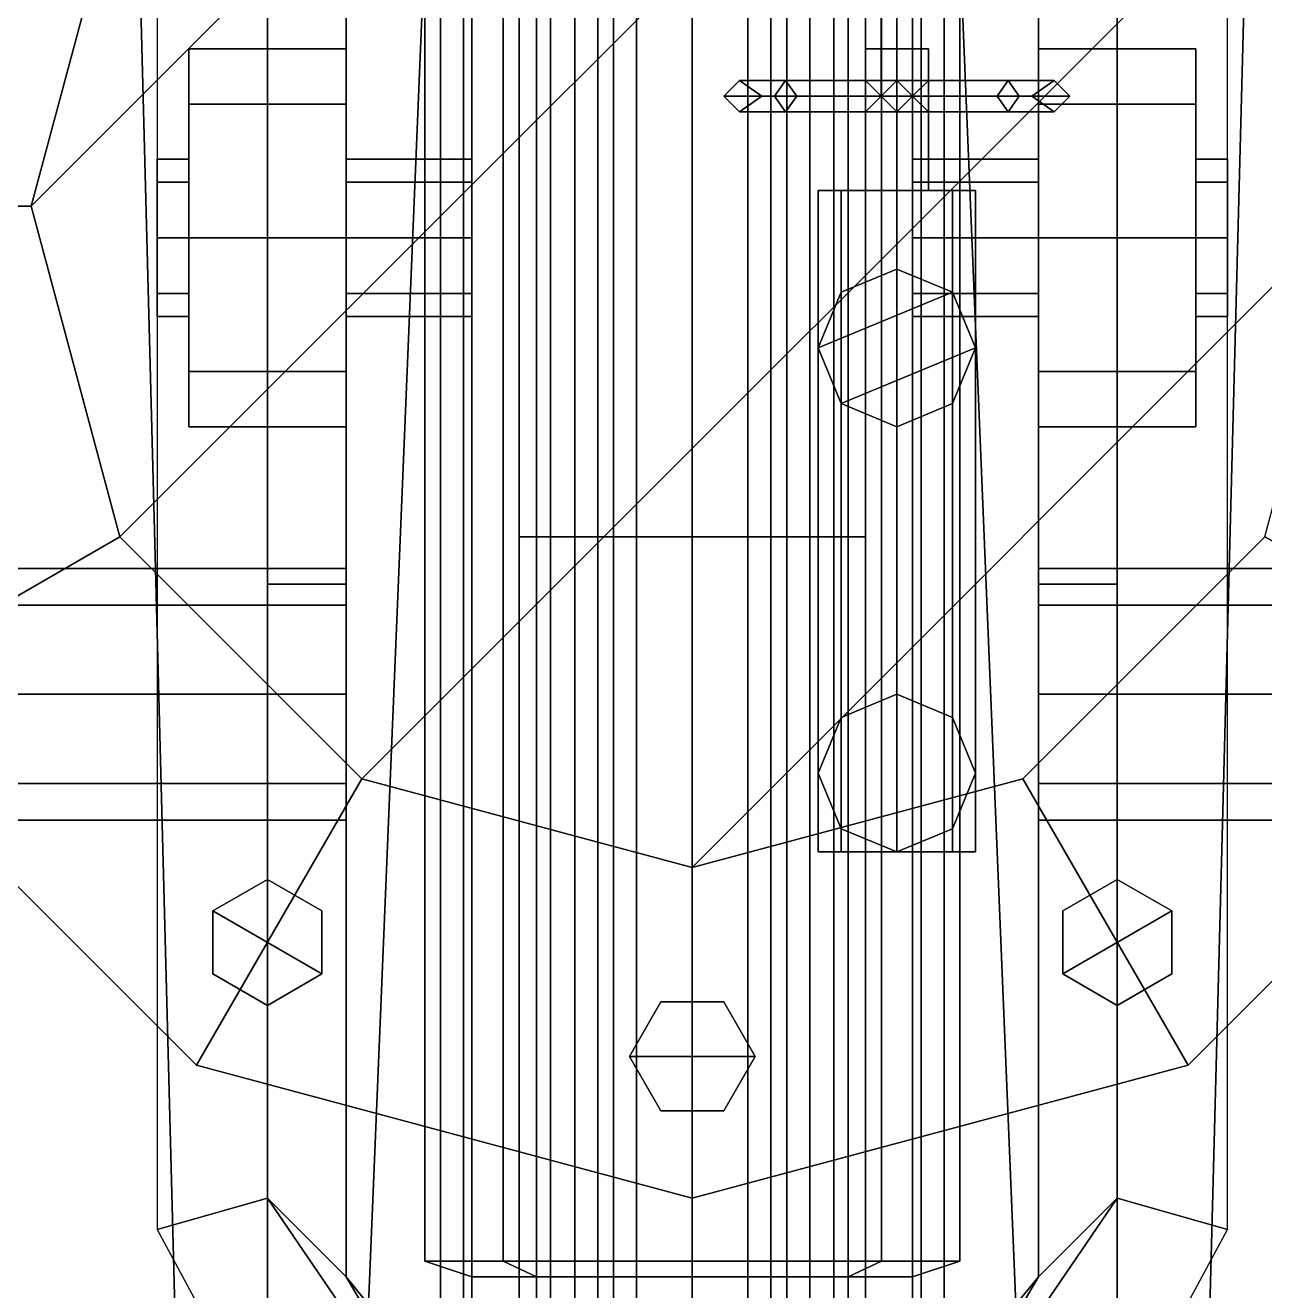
# Model space of a CAD drawing. Header units: millimetres. Extents: x -4 to 4, y -37.4 to 54.3.
# Drawn here: x -0.424 to 0.364, y -26.039 to -25.235 of the extents above; entities that cross this region are included whole.
import ezdxf

# ---------------------------------------------------------------- set-up
doc = ezdxf.new("R2010")
doc.units = ezdxf.units.MM
for name, color, linetype in [('gun', 1, 'Continuous'), ('sleeve', 5, 'Continuous'), ('superstructure', 3, 'Continuous'), ('turret', 2, 'Continuous')]:
    doc.layers.add(name, color=color, linetype=linetype)

msp = doc.modelspace()

# ---------------------------------------------------------------- linework, layer by layer
for points in [[(0, -28.3, 3.5), (0, -23.33, 3.5), (-2.69, -23.33, 3.46), (-1.97, -28.3, 3.46)], [(-0.75, -23.33, -2.23), (-0.4, -23.33, -2.43), (-0.27, -28.3, -2.43), (-0.46, -28.3, -2.23)], [(-0.4, -23.33, -2.43), (0, -23.33, -2.62), (0, -28.3, -2.62), (-0.27, -28.3, -2.43)], [(0, -28.3, -2.62), (0, -23.33, -2.62), (0.4, -23.33, -2.43), (0.27, -28.3, -2.43)], [(1.97, -28.3, 3.46), (2.69, -23.33, 3.46), (0, -23.33, 3.5), (0, -28.3, 3.5)], [(0.27, -28.3, -2.43), (0.4, -23.33, -2.43), (0.75, -23.33, -2.23), (0.46, -28.3, -2.23)], [(-0.11, -24.24, -3.2), (-0.11, -25.56, -3.2), (-0.11, -25.56, -2.55761), (-0.11, -24.24, -2.55761)], [(0.11, -24.24, -3.2), (0.11, -25.56, -3.2), (-0.11, -25.56, -3.2), (-0.11, -24.24, -3.2)], [(0.11, -25.56, -2.55761), (0.11, -25.56, -3.2), (0.11, -24.24, -3.2), (0.11, -24.24, -2.55761)], [(0, -25.56, -2.62), (-0.11, -25.56, -3.2), (0.11, -25.56, -3.2), (0.11, -25.56, -2.55761)], [(-0.11, -25.56, -3.2), (-0.11, -25.56, -3.2), (0, -25.56, -2.62), (-0.11, -25.56, -2.55761)], [(-2.31334, -25.93, 3.46), (-2.31044, -26.12, 3.84), (0, -28.16, 3.5)], [(0, -28.16, 3.5), (0, -28.16, 3.5), (2.31044, -26.12, 3.84), (2.31334, -25.93, 3.46)], [(-2.31044, -26.14, 3.84), (-2.31044, -25.95, 3.46), (0, -28.18, 3.5)], [(0, -28.18, 3.5), (0, -28.18, 3.5), (2.31044, -25.95, 3.46), (2.31044, -26.14, 3.84)]]:
    msp.add_3dface(points)
at = {"layer": 'gun'}
for points in [[(-0.09899, -24.75, 4.88899), (-0.14, -24.75, 4.79), (-0.14, -26.43, 4.79), (-0.09899, -26.43, 4.88899)], [(-0.14, -24.75, 4.79), (-0.09899, -24.75, 4.69101), (-0.09899, -26.43, 4.69101), (-0.14, -26.43, 4.79)], [(0, -24.75, 4.93), (-0.09899, -24.75, 4.88899), (-0.09899, -26.43, 4.88899), (0, -26.43, 4.93)], [(-0.09899, -24.75, 4.69101), (0, -24.75, 4.65), (0, -26.43, 4.65), (-0.09899, -26.43, 4.69101)], [(0.09899, -24.75, 4.88899), (0, -24.75, 4.93), (0, -26.43, 4.93), (0.09899, -26.43, 4.88899)], [(0, -24.75, 4.65), (0.09899, -24.75, 4.69101), (0.09899, -26.43, 4.69101), (0, -26.43, 4.65)], [(0.14, -24.75, 4.79), (0.09899, -24.75, 4.88899), (0.09899, -26.43, 4.88899), (0.14, -26.43, 4.79)], [(0.09899, -24.75, 4.69101), (0.14, -24.75, 4.79), (0.14, -26.43, 4.79), (0.09899, -26.43, 4.69101)]]:
    msp.add_3dface(points, dxfattribs=at)
at = {"layer": 'sleeve', "extrusion": (-1, 0, 0)}
msp.add_line((0, -25.37, 4.8), (0, -25.35, 3.73), dxfattribs=at)
at = {"layer": 'sleeve'}
for points in [[(-0.12021, -24.82, 4.91021), (-0.17, -24.82, 4.79), (-0.17, -26.02, 4.79), (-0.12021, -26.02, 4.91021)], [(-0.17, -24.82, 4.79), (-0.12021, -24.82, 4.66979), (-0.12021, -26.02, 4.66979), (-0.17, -26.02, 4.79)], [(0, -24.82, 4.96), (-0.12021, -24.82, 4.91021), (-0.12021, -26.02, 4.91021), (0, -26.02, 4.96)], [(-0.12021, -24.82, 4.66979), (0, -24.82, 4.62), (0, -26.02, 4.62), (-0.12021, -26.02, 4.66979)], [(0.12021, -24.82, 4.91021), (0, -24.82, 4.96), (0, -26.02, 4.96), (0.12021, -26.02, 4.91021)], [(0, -24.82, 4.62), (0.12021, -24.82, 4.66979), (0.12021, -26.02, 4.66979), (0, -26.02, 4.62)], [(0.17, -24.82, 4.79), (0.12021, -24.82, 4.91021), (0.12021, -26.02, 4.91021), (0.17, -26.02, 4.79)], [(0.12021, -24.82, 4.66979), (0.17, -24.82, 4.79), (0.17, -26.02, 4.79), (0.12021, -26.02, 4.66979)], [(-0.16, -24.88, 4.58), (-0.14536, -24.88, 4.54464), (-0.14536, -26.21, 4.54464), (-0.16, -26.21, 4.58)], [(-0.14536, -24.88, 4.61536), (-0.16, -24.88, 4.58), (-0.16, -26.21, 4.58), (-0.14536, -26.21, 4.61536)], [(-0.14536, -24.88, 4.54464), (-0.11, -24.88, 4.53), (-0.11, -26.21, 4.53), (-0.14536, -26.21, 4.54464)], [(-0.11, -24.88, 4.63), (-0.14536, -24.88, 4.61536), (-0.14536, -26.21, 4.61536), (-0.11, -26.21, 4.63)], [(-0.11, -24.88, 4.53), (-0.07464, -24.88, 4.54464), (-0.07464, -26.21, 4.54464), (-0.11, -26.21, 4.53)], [(-0.07464, -24.88, 4.61536), (-0.11, -24.88, 4.63), (-0.11, -26.21, 4.63), (-0.07464, -26.21, 4.61536)], [(-0.07464, -24.88, 4.54464), (-0.06, -24.88, 4.58), (-0.06, -26.21, 4.58), (-0.07464, -26.21, 4.54464)], [(-0.06, -24.88, 4.58), (-0.07464, -24.88, 4.61536), (-0.07464, -26.21, 4.61536), (-0.06, -26.21, 4.58)], [(-0.05, -24.88, 4.53), (-0.03536, -24.88, 4.49464), (-0.03536, -26.21, 4.49464), (-0.05, -26.21, 4.53)], [(-0.03536, -24.88, 4.56536), (-0.05, -24.88, 4.53), (-0.05, -26.21, 4.53), (-0.03536, -26.21, 4.56536)], [(-0.03536, -24.88, 4.49464), (0, -24.88, 4.48), (0, -26.21, 4.48), (-0.03536, -26.21, 4.49464)], [(0, -24.88, 4.58), (-0.03536, -24.88, 4.56536), (-0.03536, -26.21, 4.56536), (0, -26.21, 4.58)], [(0, -24.88, 4.48), (0.03536, -24.88, 4.49464), (0.03536, -26.21, 4.49464), (0, -26.21, 4.48)], [(0.03536, -24.88, 4.56536), (0, -24.88, 4.58), (0, -26.21, 4.58), (0.03536, -26.21, 4.56536)], [(0.03536, -24.88, 4.49464), (0.05, -24.88, 4.53), (0.05, -26.21, 4.53), (0.03536, -26.21, 4.49464)], [(0.05, -24.88, 4.53), (0.03536, -24.88, 4.56536), (0.03536, -26.21, 4.56536), (0.05, -26.21, 4.53)], [(0.07464, -24.88, 4.61536), (0.06, -24.88, 4.58), (0.06, -26.21, 4.58), (0.07464, -26.21, 4.61536)], [(0.06, -24.88, 4.58), (0.07464, -24.88, 4.54464), (0.07464, -26.21, 4.54464), (0.06, -26.21, 4.58)], [(0.11, -24.88, 4.63), (0.07464, -24.88, 4.61536), (0.07464, -26.21, 4.61536), (0.11, -26.21, 4.63)], [(0.07464, -24.88, 4.54464), (0.11, -24.88, 4.53), (0.11, -26.21, 4.53), (0.07464, -26.21, 4.54464)], [(0.14536, -24.88, 4.61536), (0.11, -24.88, 4.63), (0.11, -26.21, 4.63), (0.14536, -26.21, 4.61536)], [(0.11, -24.88, 4.53), (0.14536, -24.88, 4.54464), (0.14536, -26.21, 4.54464), (0.11, -26.21, 4.53)], [(0.16, -24.88, 4.58), (0.14536, -24.88, 4.61536), (0.14536, -26.21, 4.61536), (0.16, -26.21, 4.58)], [(0.14536, -24.88, 4.54464), (0.16, -24.88, 4.58), (0.16, -26.21, 4.58), (0.14536, -26.21, 4.54464)], [(0.12, -25.20586, 5.07), (0.13, -25.20586, 5.06), (0.13, -25.28, 5.06), (0.12, -25.28, 5.07)], [(0.13, -25.20586, 5.08), (0.12, -25.20586, 5.07), (0.12, -25.28, 5.07), (0.13, -25.28, 5.08)], [(0.13, -25.20586, 5.06), (0.14, -25.20586, 5.07), (0.14, -25.28, 5.07), (0.13, -25.28, 5.06)], [(0.14, -25.20586, 5.07), (0.13, -25.20586, 5.08), (0.13, -25.28, 5.08), (0.14, -25.28, 5.07)], [(0.15, -25.25, 5.17), (0.13, -25.25, 5.15), (0.11, -25.25, 5.17), (0.13, -25.25, 5.19)], [(0.11, -25.25, 5.17), (0.13, -25.25, 5.15), (0.13, -25.34, 5.15), (0.11, -25.34, 5.17)], [(0.13, -25.25, 5.19), (0.11, -25.25, 5.17), (0.11, -25.34, 5.17), (0.13, -25.34, 5.19)], [(0.13, -25.25, 5.15), (0.15, -25.25, 5.17), (0.15, -25.34, 5.17), (0.13, -25.34, 5.15)], [(0.15, -25.25, 5.17), (0.13, -25.25, 5.19), (0.13, -25.34, 5.19), (0.15, -25.34, 5.17)], [(0.03, -25.27, 5.17), (0.02, -25.28, 5.17), (0.05222, -25.28, 5.24778), (0.05929, -25.27, 5.24071)], [(0.05929, -25.27, 5.09929), (0.05222, -25.28, 5.09222), (0.02, -25.28, 5.17), (0.03, -25.27, 5.17)], [(0.04414, -25.28, 5.16), (0.03, -25.27, 5.17), (0.11, -25.27, 5.17), (0.12, -25.28, 5.16)], [(0.03, -25.27, 5.17), (0.04414, -25.28, 5.18), (0.12, -25.28, 5.18), (0.11, -25.27, 5.17)], [(0.06636, -25.28, 5.10636), (0.05929, -25.27, 5.09929), (0.03, -25.27, 5.17), (0.04414, -25.28, 5.16)], [(0.04414, -25.28, 5.18), (0.03, -25.27, 5.17), (0.05929, -25.27, 5.24071), (0.06636, -25.28, 5.23364)], [(0.13, -25.27, 5.07), (0.13, -25.28, 5.06), (0.05222, -25.28, 5.09222), (0.05929, -25.27, 5.09929)], [(0.05929, -25.27, 5.24071), (0.05222, -25.28, 5.24778), (0.13, -25.28, 5.28), (0.13, -25.27, 5.27)], [(0.12, -25.28, 5.08414), (0.13, -25.27, 5.07), (0.05929, -25.27, 5.09929), (0.06636, -25.28, 5.10636)], [(0.06636, -25.28, 5.23364), (0.05929, -25.27, 5.24071), (0.13, -25.27, 5.27), (0.12, -25.28, 5.25586)], [(0.13, -25.27, 5.07), (0.12, -25.28, 5.08414), (0.12, -25.28, 5.16), (0.13, -25.27, 5.15)], [(0.12, -25.28, 5.25586), (0.13, -25.27, 5.27), (0.13, -25.27, 5.19), (0.12, -25.28, 5.18)], [(0.14, -25.28, 5.08414), (0.13, -25.27, 5.07), (0.13, -25.27, 5.15), (0.14, -25.28, 5.16)], [(0.20071, -25.27, 5.09929), (0.20778, -25.28, 5.09222), (0.13, -25.28, 5.06), (0.13, -25.27, 5.07)], [(0.19364, -25.28, 5.10636), (0.20071, -25.27, 5.09929), (0.13, -25.27, 5.07), (0.14, -25.28, 5.08414)], [(0.13, -25.27, 5.27), (0.14, -25.28, 5.25586), (0.14, -25.28, 5.18), (0.13, -25.27, 5.19)], [(0.13, -25.27, 5.27), (0.13, -25.28, 5.28), (0.20778, -25.28, 5.24778), (0.20071, -25.27, 5.24071)], [(0.14, -25.28, 5.25586), (0.13, -25.27, 5.27), (0.20071, -25.27, 5.24071), (0.19364, -25.28, 5.23364)], [(0.23, -25.27, 5.17), (0.21586, -25.28, 5.16), (0.14, -25.28, 5.16), (0.15, -25.27, 5.17)], [(0.21586, -25.28, 5.18), (0.23, -25.27, 5.17), (0.15, -25.27, 5.17), (0.14, -25.28, 5.18)], [(0.21586, -25.28, 5.16), (0.23, -25.27, 5.17), (0.20071, -25.27, 5.09929), (0.19364, -25.28, 5.10636)], [(0.19364, -25.28, 5.23364), (0.20071, -25.27, 5.24071), (0.23, -25.27, 5.17), (0.21586, -25.28, 5.18)], [(0.20071, -25.27, 5.24071), (0.20778, -25.28, 5.24778), (0.24, -25.28, 5.17), (0.23, -25.27, 5.17)], [(0.23, -25.27, 5.17), (0.24, -25.28, 5.17), (0.20778, -25.28, 5.09222), (0.20071, -25.27, 5.09929)], [(0.02, -25.28, 5.17), (0.03, -25.29, 5.17), (0.05929, -25.29, 5.24071), (0.05222, -25.28, 5.24778)], [(0.05222, -25.28, 5.09222), (0.05929, -25.29, 5.09929), (0.03, -25.29, 5.17), (0.02, -25.28, 5.17)], [(0.03, -25.29, 5.17), (0.04414, -25.28, 5.16), (0.12, -25.28, 5.16), (0.11, -25.29, 5.17)], [(0.04414, -25.28, 5.18), (0.03, -25.29, 5.17), (0.11, -25.29, 5.17), (0.12, -25.28, 5.18)], [(0.05929, -25.29, 5.09929), (0.06636, -25.28, 5.10636), (0.04414, -25.28, 5.16), (0.03, -25.29, 5.17)], [(0.03, -25.29, 5.17), (0.04414, -25.28, 5.18), (0.06636, -25.28, 5.23364), (0.05929, -25.29, 5.24071)], [(0.13, -25.28, 5.06), (0.13, -25.29, 5.07), (0.05929, -25.29, 5.09929), (0.05222, -25.28, 5.09222)], [(0.05222, -25.28, 5.24778), (0.05929, -25.29, 5.24071), (0.13, -25.29, 5.27), (0.13, -25.28, 5.28)], [(0.13, -25.29, 5.07), (0.12, -25.28, 5.08414), (0.06636, -25.28, 5.10636), (0.05929, -25.29, 5.09929)], [(0.05929, -25.29, 5.24071), (0.06636, -25.28, 5.23364), (0.12, -25.28, 5.25586), (0.13, -25.29, 5.27)], [(0.12, -25.28, 5.08414), (0.13, -25.29, 5.07), (0.13, -25.29, 5.15), (0.12, -25.28, 5.16)], [(0.13, -25.29, 5.27), (0.12, -25.28, 5.25586), (0.12, -25.28, 5.18), (0.13, -25.29, 5.19)], [(0.13, -25.29, 5.07), (0.14, -25.28, 5.08414), (0.14, -25.28, 5.16), (0.13, -25.29, 5.15)], [(0.20778, -25.28, 5.09222), (0.20071, -25.29, 5.09929), (0.13, -25.29, 5.07), (0.13, -25.28, 5.06)], [(0.20071, -25.29, 5.09929), (0.19364, -25.28, 5.10636), (0.14, -25.28, 5.08414), (0.13, -25.29, 5.07)], [(0.14, -25.28, 5.25586), (0.13, -25.29, 5.27), (0.13, -25.29, 5.19), (0.14, -25.28, 5.18)], [(0.13, -25.28, 5.28), (0.13, -25.29, 5.27), (0.20071, -25.29, 5.24071), (0.20778, -25.28, 5.24778)], [(0.13, -25.29, 5.27), (0.14, -25.28, 5.25586), (0.19364, -25.28, 5.23364), (0.20071, -25.29, 5.24071)], [(0.21586, -25.28, 5.16), (0.23, -25.29, 5.17), (0.15, -25.29, 5.17), (0.14, -25.28, 5.16)], [(0.23, -25.29, 5.17), (0.21586, -25.28, 5.18), (0.14, -25.28, 5.18), (0.15, -25.29, 5.17)], [(0.23, -25.29, 5.17), (0.21586, -25.28, 5.16), (0.19364, -25.28, 5.10636), (0.20071, -25.29, 5.09929)], [(0.20071, -25.29, 5.24071), (0.19364, -25.28, 5.23364), (0.21586, -25.28, 5.18), (0.23, -25.29, 5.17)], [(0.20778, -25.28, 5.24778), (0.20071, -25.29, 5.24071), (0.23, -25.29, 5.17), (0.24, -25.28, 5.17)], [(0.24, -25.28, 5.17), (0.23, -25.29, 5.17), (0.20071, -25.29, 5.09929), (0.20778, -25.28, 5.09222)], [(-0.32, -25.33464, 4.83536), (-0.32, -25.32, 4.8), (-0.34, -25.32, 4.8), (-0.34, -25.33464, 4.83536)], [(-0.32, -25.32, 4.8), (-0.32, -25.33464, 4.76464), (-0.34, -25.33464, 4.76464), (-0.34, -25.32, 4.8)], [(-0.34, -25.33464, 4.76464), (-0.34, -25.42, 4.8), (-0.34, -25.40536, 4.83536), (-0.34, -25.32, 4.8)], [(-0.34, -25.32, 4.8), (-0.34, -25.40536, 4.83536), (-0.34, -25.37, 4.85), (-0.34, -25.33464, 4.83536)], [(-0.14, -25.33464, 4.83536), (-0.14, -25.32, 4.8), (-0.22, -25.32, 4.8), (-0.22, -25.33464, 4.83536)], [(-0.14, -25.32, 4.8), (-0.14, -25.33464, 4.76464), (-0.22, -25.33464, 4.76464), (-0.22, -25.32, 4.8)], [(0.14, -25.33464, 4.76464), (0.14, -25.32, 4.8), (0.22, -25.32, 4.8), (0.22, -25.33464, 4.76464)], [(0.14, -25.32, 4.8), (0.14, -25.33464, 4.83536), (0.22, -25.33464, 4.83536), (0.22, -25.32, 4.8)], [(0.32, -25.33464, 4.76464), (0.32, -25.32, 4.8), (0.34, -25.32, 4.8), (0.34, -25.33464, 4.76464)], [(0.32, -25.32, 4.8), (0.32, -25.33464, 4.83536), (0.34, -25.33464, 4.83536), (0.34, -25.32, 4.8)], [(0.34, -25.40536, 4.76464), (0.34, -25.32, 4.8), (0.34, -25.33464, 4.83536), (0.34, -25.42, 4.8)], [(0.34, -25.37, 4.75), (0.34, -25.33464, 4.76464), (0.34, -25.32, 4.8), (0.34, -25.40536, 4.76464)], [(-0.32, -25.37, 4.85), (-0.32, -25.33464, 4.83536), (-0.34, -25.33464, 4.83536), (-0.34, -25.37, 4.85)], [(-0.32, -25.33464, 4.76464), (-0.32, -25.37, 4.75), (-0.34, -25.37, 4.75), (-0.34, -25.33464, 4.76464)], [(-0.34, -25.37, 4.75), (-0.34, -25.40536, 4.76464), (-0.34, -25.42, 4.8), (-0.34, -25.33464, 4.76464)], [(-0.14, -25.37, 4.85), (-0.14, -25.33464, 4.83536), (-0.22, -25.33464, 4.83536), (-0.22, -25.37, 4.85)], [(-0.14, -25.33464, 4.76464), (-0.14, -25.37, 4.75), (-0.22, -25.37, 4.75), (-0.22, -25.33464, 4.76464)], [(0.14, -25.37, 4.75), (0.14, -25.33464, 4.76464), (0.22, -25.33464, 4.76464), (0.22, -25.37, 4.75)], [(0.14, -25.33464, 4.83536), (0.14, -25.37, 4.85), (0.22, -25.37, 4.85), (0.22, -25.33464, 4.83536)], [(0.32, -25.37, 4.75), (0.32, -25.33464, 4.76464), (0.34, -25.33464, 4.76464), (0.34, -25.37, 4.75)], [(0.32, -25.33464, 4.83536), (0.32, -25.37, 4.85), (0.34, -25.37, 4.85), (0.34, -25.33464, 4.83536)], [(0.34, -25.42, 4.8), (0.34, -25.33464, 4.83536), (0.34, -25.37, 4.85), (0.34, -25.40536, 4.83536)], [(0.18, -25.34, 5.17), (0.09464, -25.34, 5.13464), (0.08, -25.34, 5.17), (0.16536, -25.34, 5.20536)], [(0.16536, -25.34, 5.20536), (0.08, -25.34, 5.17), (0.09464, -25.34, 5.20536), (0.13, -25.34, 5.22)], [(0.08, -25.34, 5.17), (0.09464, -25.34, 5.13464), (0.09464, -25.76, 5.13464), (0.08, -25.76, 5.17)], [(0.09464, -25.34, 5.20536), (0.08, -25.34, 5.17), (0.08, -25.76, 5.17), (0.09464, -25.76, 5.20536)], [(0.16536, -25.34, 5.13464), (0.13, -25.34, 5.12), (0.09464, -25.34, 5.13464), (0.18, -25.34, 5.17)], [(0.09464, -25.34, 5.13464), (0.13, -25.34, 5.12), (0.13, -25.76, 5.12), (0.09464, -25.76, 5.13464)], [(0.13, -25.34, 5.22), (0.09464, -25.34, 5.20536), (0.09464, -25.76, 5.20536), (0.13, -25.76, 5.22)], [(0.13, -25.34, 5.12), (0.16536, -25.34, 5.13464), (0.16536, -25.76, 5.13464), (0.13, -25.76, 5.12)], [(0.16536, -25.34, 5.20536), (0.13, -25.34, 5.22), (0.13, -25.76, 5.22), (0.16536, -25.76, 5.20536)], [(0.16536, -25.34, 5.13464), (0.18, -25.34, 5.17), (0.18, -25.76, 5.17), (0.16536, -25.76, 5.13464)], [(0.18, -25.34, 5.17), (0.16536, -25.34, 5.20536), (0.16536, -25.76, 5.20536), (0.18, -25.76, 5.17)], [(-0.32, -25.40536, 4.83536), (-0.32, -25.37, 4.85), (-0.34, -25.37, 4.85), (-0.34, -25.40536, 4.83536)], [(-0.32, -25.37, 4.75), (-0.32, -25.40536, 4.76464), (-0.34, -25.40536, 4.76464), (-0.34, -25.37, 4.75)], [(-0.14, -25.40536, 4.83536), (-0.14, -25.37, 4.85), (-0.22, -25.37, 4.85), (-0.22, -25.40536, 4.83536)], [(-0.14, -25.37, 4.75), (-0.14, -25.40536, 4.76464), (-0.22, -25.40536, 4.76464), (-0.22, -25.37, 4.75)], [(0.14, -25.40536, 4.76464), (0.14, -25.37, 4.75), (0.22, -25.37, 4.75), (0.22, -25.40536, 4.76464)], [(0.14, -25.37, 4.85), (0.14, -25.40536, 4.83536), (0.22, -25.40536, 4.83536), (0.22, -25.37, 4.85)], [(0.32, -25.40536, 4.76464), (0.32, -25.37, 4.75), (0.34, -25.37, 4.75), (0.34, -25.40536, 4.76464)], [(0.32, -25.37, 4.85), (0.32, -25.40536, 4.83536), (0.34, -25.40536, 4.83536), (0.34, -25.37, 4.85)], [(0.13, -25.39, 5.31), (0.09464, -25.40464, 5.31), (0.08, -25.44, 5.31), (0.16536, -25.40464, 5.31)], [(0.13, -25.39, 5.09), (0.09464, -25.40464, 5.09), (0.09464, -25.40464, 5.31), (0.13, -25.39, 5.31)], [(0.16536, -25.40464, 5.09), (0.13, -25.39, 5.09), (0.13, -25.39, 5.31), (0.16536, -25.40464, 5.31)], [(-0.32, -25.42, 4.8), (-0.32, -25.40536, 4.83536), (-0.34, -25.40536, 4.83536), (-0.34, -25.42, 4.8)], [(-0.32, -25.40536, 4.76464), (-0.32, -25.42, 4.8), (-0.34, -25.42, 4.8), (-0.34, -25.40536, 4.76464)], [(-0.14, -25.42, 4.8), (-0.14, -25.40536, 4.83536), (-0.22, -25.40536, 4.83536), (-0.22, -25.42, 4.8)], [(-0.14, -25.40536, 4.76464), (-0.14, -25.42, 4.8), (-0.22, -25.42, 4.8), (-0.22, -25.40536, 4.76464)], [(0.09464, -25.40464, 5.09), (0.08, -25.44, 5.09), (0.08, -25.44, 5.31), (0.09464, -25.40464, 5.31)], [(0.16536, -25.40464, 5.31), (0.08, -25.44, 5.31), (0.09464, -25.47536, 5.31), (0.18, -25.44, 5.31)], [(0.14, -25.42, 4.8), (0.14, -25.40536, 4.76464), (0.22, -25.40536, 4.76464), (0.22, -25.42, 4.8)], [(0.14, -25.40536, 4.83536), (0.14, -25.42, 4.8), (0.22, -25.42, 4.8), (0.22, -25.40536, 4.83536)], [(0.18, -25.44, 5.09), (0.16536, -25.40464, 5.09), (0.16536, -25.40464, 5.31), (0.18, -25.44, 5.31)], [(0.32, -25.42, 4.8), (0.32, -25.40536, 4.76464), (0.34, -25.40536, 4.76464), (0.34, -25.42, 4.8)], [(0.32, -25.40536, 4.83536), (0.32, -25.42, 4.8), (0.34, -25.42, 4.8), (0.34, -25.40536, 4.83536)], [(0.08, -25.44, 5.09), (0.09464, -25.47536, 5.09), (0.09464, -25.47536, 5.31), (0.08, -25.44, 5.31)], [(0.18, -25.44, 5.31), (0.09464, -25.47536, 5.31), (0.13, -25.49, 5.31), (0.16536, -25.47536, 5.31)], [(0.16536, -25.47536, 5.09), (0.18, -25.44, 5.09), (0.18, -25.44, 5.31), (0.16536, -25.47536, 5.31)], [(0.09464, -25.47536, 5.09), (0.13, -25.49, 5.09), (0.13, -25.49, 5.31), (0.09464, -25.47536, 5.31)], [(0.13, -25.49, 5.09), (0.16536, -25.47536, 5.09), (0.16536, -25.47536, 5.31), (0.13, -25.49, 5.31)], [(0.13, -25.66, 4.8), (0.09464, -25.67464, 4.8), (0.09464, -25.67464, 5.13464), (0.13, -25.66, 5.12)], [(0.16536, -25.67464, 4.8), (0.13, -25.66, 4.8), (0.13, -25.66, 5.12), (0.16536, -25.67464, 5.13464)], [(0.09464, -25.67464, 4.8), (0.08, -25.71, 4.8), (0.08, -25.71, 5.17), (0.09464, -25.67464, 5.13464)], [(0.18, -25.71, 4.8), (0.16536, -25.67464, 4.8), (0.16536, -25.67464, 5.13464), (0.18, -25.71, 5.17)], [(0.08, -25.71, 4.8), (0.09464, -25.74536, 4.8), (0.09464, -25.74536, 5.13464), (0.08, -25.71, 5.17)], [(0.16536, -25.74536, 4.8), (0.18, -25.71, 4.8), (0.18, -25.71, 5.17), (0.16536, -25.74536, 5.13464)], [(0.09464, -25.74536, 4.8), (0.13, -25.76, 4.8), (0.13, -25.76, 5.12), (0.09464, -25.74536, 5.13464)], [(0.13, -25.76, 4.8), (0.16536, -25.74536, 4.8), (0.16536, -25.74536, 5.13464), (0.13, -25.76, 5.12)], [(0.09464, -25.76, 5.20536), (0.08, -25.76, 5.17), (0.09464, -25.76, 5.13464), (0.13, -25.76, 5.22)], [(0.13, -25.76, 5.22), (0.09464, -25.76, 5.13464), (0.13, -25.76, 5.12), (0.16536, -25.76, 5.20536)], [(0.16536, -25.76, 5.20536), (0.13, -25.76, 5.12), (0.16536, -25.76, 5.13464), (0.18, -25.76, 5.17)], [(-0.12021, -26.02, 4.91021), (-0.17, -26.02, 4.79), (-0.14, -26.03, 4.79), (-0.09899, -26.03, 4.88899)], [(-0.17, -26.02, 4.79), (-0.12021, -26.02, 4.66979), (-0.09899, -26.03, 4.69101), (-0.14, -26.03, 4.79)], [(0, -26.02, 4.96), (-0.12021, -26.02, 4.91021), (-0.09899, -26.03, 4.88899), (0, -26.03, 4.93)], [(-0.12021, -26.02, 4.66979), (0, -26.02, 4.62), (0, -26.03, 4.65), (-0.09899, -26.03, 4.69101)], [(0.12021, -26.02, 4.91021), (0, -26.02, 4.96), (0, -26.03, 4.93), (0.09899, -26.03, 4.88899)], [(0, -26.02, 4.62), (0.12021, -26.02, 4.66979), (0.09899, -26.03, 4.69101), (0, -26.03, 4.65)], [(0.17, -26.02, 4.79), (0.12021, -26.02, 4.91021), (0.09899, -26.03, 4.88899), (0.14, -26.03, 4.79)], [(0.12021, -26.02, 4.66979), (0.17, -26.02, 4.79), (0.14, -26.03, 4.79), (0.09899, -26.03, 4.69101)]]:
    msp.add_3dface(points, dxfattribs=at)
at = {"layer": 'superstructure'}
for points in [[(-0.21, -24.98627, 3.73), (-0.36373, -25.14, 3.73), (-0.42, -25.35, 3.73), (0, -24.93, 3.73)], [(0, -24.93, 3.73), (-0.42, -25.35, 3.73), (-0.36373, -25.56, 3.73), (0.21, -24.98627, 3.73)], [(0.21, -24.98627, 3.73), (-0.36373, -25.56, 3.73), (-0.21, -25.71373, 3.73), (0.36373, -25.14, 3.73)], [(-0.5456, -25.035, 3.57), (-0.63, -25.35, 3.57), (-0.42, -25.35, 3.57), (-0.36373, -25.14, 3.57)], [(-0.36373, -25.14, 3.57), (-0.42, -25.35, 3.57), (-0.42, -25.35, 3.73), (-0.36373, -25.14, 3.73)], [(0.36373, -25.14, 3.73), (-0.21, -25.71373, 3.73), (0, -25.77, 3.73), (0.42, -25.35, 3.73)], [(0.42, -25.35, 3.57), (0.36373, -25.14, 3.57), (0.36373, -25.14, 3.73), (0.42, -25.35, 3.73)], [(-0.63, -25.35, 3.57), (-0.5456, -25.665, 3.57), (-0.36373, -25.56, 3.57), (-0.42, -25.35, 3.57)], [(-0.42, -25.35, 3.57), (-0.36373, -25.56, 3.57), (-0.36373, -25.56, 3.73), (-0.42, -25.35, 3.73)], [(0.42, -25.35, 3.73), (0, -25.77, 3.73), (0.21, -25.71373, 3.73), (0.36373, -25.56, 3.73)], [(-0.5456, -25.665, 3.57), (-0.315, -25.8956, 3.57), (-0.21, -25.71373, 3.57), (-0.36373, -25.56, 3.57)], [(-0.36373, -25.56, 3.57), (-0.21, -25.71373, 3.57), (-0.21, -25.71373, 3.73), (-0.36373, -25.56, 3.73)], [(0.21, -25.71373, 3.57), (0.36373, -25.56, 3.57), (0.36373, -25.56, 3.73), (0.21, -25.71373, 3.73)], [(0.315, -25.8956, 3.57), (0.5456, -25.665, 3.57), (0.36373, -25.56, 3.57), (0.21, -25.71373, 3.57)], [(-0.5456, -25.665, 3.47), (-0.315, -25.8956, 3.47), (-0.315, -25.8956, 3.57), (-0.5456, -25.665, 3.57)], [(0.315, -25.8956, 3.47), (0.5456, -25.665, 3.47), (0.5456, -25.665, 3.57), (0.315, -25.8956, 3.57)], [(-0.315, -25.8956, 3.57), (0, -25.98, 3.57), (0, -25.77, 3.57), (-0.21, -25.71373, 3.57)], [(-0.21, -25.71373, 3.57), (0, -25.77, 3.57), (0, -25.77, 3.73), (-0.21, -25.71373, 3.73)], [(0, -25.77, 3.57), (0.21, -25.71373, 3.57), (0.21, -25.71373, 3.73), (0, -25.77, 3.73)], [(0, -25.98, 3.57), (0.315, -25.8956, 3.57), (0.21, -25.71373, 3.57), (0, -25.77, 3.57)], [(-0.30464, -25.79765, 3.6), (-0.23536, -25.83765, 3.6), (-0.23536, -25.79765, 3.6), (-0.27, -25.77765, 3.6)], [(-0.27, -25.77765, 3.57), (-0.30464, -25.79765, 3.57), (-0.30464, -25.79765, 3.6), (-0.27, -25.77765, 3.6)], [(-0.23536, -25.79765, 3.57), (-0.27, -25.77765, 3.57), (-0.27, -25.77765, 3.6), (-0.23536, -25.79765, 3.6)], [(0.23536, -25.83765, 3.6), (0.30464, -25.79765, 3.6), (0.27, -25.77765, 3.6), (0.23536, -25.79765, 3.6)], [(0.27, -25.77765, 3.57), (0.23536, -25.79765, 3.57), (0.23536, -25.79765, 3.6), (0.27, -25.77765, 3.6)], [(0.30464, -25.79765, 3.57), (0.27, -25.77765, 3.57), (0.27, -25.77765, 3.6), (0.30464, -25.79765, 3.6)], [(-0.30464, -25.83765, 3.6), (-0.27, -25.85765, 3.6), (-0.23536, -25.83765, 3.6), (-0.30464, -25.79765, 3.6)], [(-0.30464, -25.79765, 3.57), (-0.30464, -25.83765, 3.57), (-0.30464, -25.83765, 3.6), (-0.30464, -25.79765, 3.6)], [(-0.23536, -25.83765, 3.57), (-0.23536, -25.79765, 3.57), (-0.23536, -25.79765, 3.6), (-0.23536, -25.83765, 3.6)], [(0.27, -25.85765, 3.6), (0.30464, -25.83765, 3.6), (0.30464, -25.79765, 3.6), (0.23536, -25.83765, 3.6)], [(0.23536, -25.79765, 3.57), (0.23536, -25.83765, 3.57), (0.23536, -25.83765, 3.6), (0.23536, -25.79765, 3.6)], [(0.30464, -25.83765, 3.57), (0.30464, -25.79765, 3.57), (0.30464, -25.79765, 3.6), (0.30464, -25.83765, 3.6)], [(-0.30464, -25.83765, 3.57), (-0.27, -25.85765, 3.57), (-0.27, -25.85765, 3.6), (-0.30464, -25.83765, 3.6)], [(-0.27, -25.85765, 3.57), (-0.23536, -25.83765, 3.57), (-0.23536, -25.83765, 3.6), (-0.27, -25.85765, 3.6)], [(0.23536, -25.83765, 3.57), (0.27, -25.85765, 3.57), (0.27, -25.85765, 3.6), (0.23536, -25.83765, 3.6)], [(0.27, -25.85765, 3.57), (0.30464, -25.83765, 3.57), (0.30464, -25.83765, 3.6), (0.27, -25.85765, 3.6)], [(-0.04, -25.89, 3.6), (0.04, -25.89, 3.6), (0.02, -25.85536, 3.6), (-0.02, -25.85536, 3.6)], [(-0.02, -25.85536, 3.57), (-0.04, -25.89, 3.57), (-0.04, -25.89, 3.6), (-0.02, -25.85536, 3.6)], [(0.02, -25.85536, 3.57), (-0.02, -25.85536, 3.57), (-0.02, -25.85536, 3.6), (0.02, -25.85536, 3.6)], [(0.04, -25.89, 3.57), (0.02, -25.85536, 3.57), (0.02, -25.85536, 3.6), (0.04, -25.89, 3.6)], [(-0.02, -25.92464, 3.6), (0.02, -25.92464, 3.6), (0.04, -25.89, 3.6), (-0.04, -25.89, 3.6)], [(-0.04, -25.89, 3.57), (-0.02, -25.92464, 3.57), (-0.02, -25.92464, 3.6), (-0.04, -25.89, 3.6)], [(0.02, -25.92464, 3.57), (0.04, -25.89, 3.57), (0.04, -25.89, 3.6), (0.02, -25.92464, 3.6)], [(-0.315, -25.8956, 3.47), (0, -25.98, 3.47), (0, -25.98, 3.57), (-0.315, -25.8956, 3.57)], [(0, -25.98, 3.47), (0.315, -25.8956, 3.47), (0.315, -25.8956, 3.57), (0, -25.98, 3.57)], [(-0.02, -25.92464, 3.57), (0.02, -25.92464, 3.57), (0.02, -25.92464, 3.6), (-0.02, -25.92464, 3.6)]]:
    msp.add_3dface(points, dxfattribs=at)
at = {"layer": 'turret'}
for points in [[(-0.20567, -26.0477, 4.25355), (-0.09, -26.10982, 4.04), (-0.09, -24.846, 4.04), (-0.15915, -24.9226, 4.16766)], [(-0.09, -26.10982, 4.04), (0.09, -26.10982, 4.04), (0.09, -24.846, 4.04), (-0.09, -24.846, 4.04)], [(0.09, -26.10982, 4.04), (0.20567, -26.0477, 4.25355), (0.15915, -24.9226, 4.16766), (0.09, -24.846, 4.04)], [(-0.22, -26.03, 4.28), (-0.20567, -26.0477, 4.25355), (-0.15915, -24.9226, 4.16766), (-0.22, -24.99857, 4.28)], [(0.20567, -26.0477, 4.25355), (0.22, -26.03, 4.28), (0.22, -24.99857, 4.28), (0.15915, -24.9226, 4.16766)], [(-0.34, -25.15, 3.73), (-0.34, -26, 3.73), (-0.27, -25.98, 4.28), (-0.27, -25.02, 4.28)], [(-0.27, -25.02, 4.28), (-0.27, -25.98, 4.28), (-0.27, -25.98, 4.304), (-0.27, -25.59, 4.46)], [(-0.27, -25.02, 4.28), (-0.27, -25.59, 4.46), (-0.27, -25.59, 4.65), (-0.27, -25.37, 4.68)], [(-0.27, -25.02, 4.28), (-0.27, -25.37, 4.68), (-0.27, -25.28515, 4.71515), (-0.27, -25.02, 4.28)], [(-0.27, -25.02, 4.28), (-0.27, -25.28515, 4.71515), (-0.27, -25.25, 4.8), (-0.27, -25.02, 4.28)], [(-0.27, -25.25, 4.8), (-0.22, -25.25, 4.8), (-0.22, -25.02, 4.28), (-0.27, -25.02, 4.28)], [(-0.22, -26.03, 4.284), (-0.22, -26.03, 4.28), (-0.22, -25.02, 4.28), (-0.22, -25.59, 4.46)], [(-0.22, -25.59, 4.46), (-0.22, -25.02, 4.28), (-0.22, -25.49, 4.8), (-0.22, -25.59, 4.65)], [(-0.22, -25.02, 4.28), (-0.22, -25.25, 4.8), (-0.22, -25.25, 4.8), (-0.22, -25.49, 4.8)], [(0.22, -25.25, 4.8), (0.27, -25.25, 4.8), (0.27, -25.02, 4.28), (0.22, -25.02, 4.28)], [(0.22, -26.03, 4.28), (0.22, -26.03, 4.284), (0.22, -25.59, 4.46), (0.22, -25.02, 4.28)], [(0.22, -25.02, 4.28), (0.22, -25.59, 4.46), (0.22, -25.59, 4.65), (0.22, -25.49, 4.8)], [(0.22, -25.45485, 4.88485), (0.22, -25.25, 4.8), (0.22, -25.02, 4.28), (0.22, -25.49, 4.8)], [(0.34, -26, 3.73), (0.34, -25.15, 3.73), (0.27, -25.02, 4.28), (0.27, -25.98, 4.28)], [(0.27, -25.98, 4.28), (0.27, -25.02, 4.28), (0.27, -25.59, 4.46), (0.27, -25.98, 4.304)], [(0.27, -25.59, 4.46), (0.27, -25.02, 4.28), (0.27, -25.37, 4.68), (0.27, -25.59, 4.65)], [(0.27, -25.28515, 4.71515), (0.27, -25.37, 4.68), (0.27, -25.02, 4.28)], [(0.27, -25.25, 4.8), (0.27, -25.28515, 4.71515), (0.27, -25.02, 4.28)], [(-0.22, -25.28515, 4.88485), (-0.22, -25.25, 4.8), (-0.32, -25.25, 4.8), (-0.32, -25.28515, 4.88485)], [(-0.27, -25.25, 4.8), (-0.27, -25.28515, 4.71515), (-0.32, -25.28515, 4.71515), (-0.32, -25.25, 4.8)], [(-0.32, -25.28515, 4.71515), (-0.32, -25.37, 4.68), (-0.32, -25.45485, 4.71515), (-0.32, -25.25, 4.8)], [(-0.32, -25.25, 4.8), (-0.32, -25.45485, 4.71515), (-0.32, -25.49, 4.8), (-0.32, -25.28515, 4.88485)], [(-0.22, -25.49, 4.8), (-0.22, -25.49, 4.8), (-0.22, -25.25, 4.8), (-0.22, -25.28515, 4.88485)], [(0.32, -25.28515, 4.88485), (0.32, -25.25, 4.8), (0.22, -25.25, 4.8), (0.22, -25.28515, 4.88485)], [(0.22, -25.37, 4.92), (0.22, -25.28515, 4.88485), (0.22, -25.25, 4.8), (0.22, -25.45485, 4.88485)], [(0.32, -25.25, 4.8), (0.32, -25.28515, 4.71515), (0.27, -25.28515, 4.71515), (0.27, -25.25, 4.8)], [(0.32, -25.45485, 4.88485), (0.32, -25.25, 4.8), (0.32, -25.28515, 4.88485), (0.32, -25.37, 4.92)], [(0.32, -25.49, 4.8), (0.32, -25.28515, 4.71515), (0.32, -25.25, 4.8), (0.32, -25.45485, 4.88485)], [(-0.22, -25.37, 4.92), (-0.22, -25.28515, 4.88485), (-0.32, -25.28515, 4.88485), (-0.32, -25.37, 4.92)], [(-0.27, -25.28515, 4.71515), (-0.27, -25.37, 4.68), (-0.32, -25.37, 4.68), (-0.32, -25.28515, 4.71515)], [(-0.32, -25.28515, 4.88485), (-0.32, -25.49, 4.8), (-0.32, -25.45485, 4.88485), (-0.32, -25.37, 4.92)], [(-0.22, -25.49, 4.8), (-0.22, -25.28515, 4.88485), (-0.22, -25.37, 4.92), (-0.22, -25.45485, 4.88485)], [(0.32, -25.37, 4.92), (0.32, -25.28515, 4.88485), (0.22, -25.28515, 4.88485), (0.22, -25.37, 4.92)], [(0.32, -25.28515, 4.71515), (0.32, -25.37, 4.68), (0.27, -25.37, 4.68), (0.27, -25.28515, 4.71515)], [(0.32, -25.45485, 4.71515), (0.32, -25.37, 4.68), (0.32, -25.28515, 4.71515), (0.32, -25.49, 4.8)], [(-0.22, -25.45485, 4.88485), (-0.22, -25.37, 4.92), (-0.32, -25.37, 4.92), (-0.32, -25.45485, 4.88485)], [(-0.27, -25.37, 4.68), (-0.27, -25.45485, 4.71515), (-0.32, -25.45485, 4.71515), (-0.32, -25.37, 4.68)], [(-0.27, -25.37, 4.68), (-0.27, -25.59, 4.65), (-0.27, -25.45485, 4.71515), (-0.27, -25.37, 4.68)], [(0.32, -25.45485, 4.88485), (0.32, -25.37, 4.92), (0.22, -25.37, 4.92), (0.22, -25.45485, 4.88485)], [(0.32, -25.37, 4.68), (0.32, -25.45485, 4.71515), (0.27, -25.45485, 4.71515), (0.27, -25.37, 4.68)], [(-0.22, -25.49, 4.8), (-0.22, -25.45485, 4.88485), (-0.32, -25.45485, 4.88485), (-0.32, -25.49, 4.8)], [(-0.27, -25.45485, 4.71515), (-0.27, -25.49, 4.8), (-0.32, -25.49, 4.8), (-0.32, -25.45485, 4.71515)], [(-0.27, -25.45485, 4.71515), (-0.27, -25.59, 4.65), (-0.27, -25.49, 4.8), (-0.27, -25.45485, 4.71515)], [(0.32, -25.49, 4.8), (0.32, -25.45485, 4.88485), (0.22, -25.45485, 4.88485), (0.22, -25.49, 4.8)], [(0.32, -25.45485, 4.71515), (0.32, -25.49, 4.8), (0.27, -25.49, 4.8), (0.27, -25.45485, 4.71515)], [(-0.27, -25.59, 4.65), (-0.22, -25.59, 4.65), (-0.22, -25.49, 4.8), (-0.27, -25.49, 4.8)], [(0.22, -25.59, 4.65), (0.27, -25.59, 4.65), (0.27, -25.49, 4.8), (0.22, -25.49, 4.8)], [(-0.22, -25.60343, 4.58657), (-0.22, -25.58, 4.53), (-0.74, -25.58, 4.53), (-0.74, -25.60343, 4.58657)], [(-0.22, -25.58, 4.53), (-0.22, -25.60343, 4.47343), (-0.74, -25.60343, 4.47343), (-0.74, -25.58, 4.53)], [(-0.22, -25.58, 4.53), (-0.22, -25.71657, 4.47343), (-0.22, -25.66, 4.45), (-0.22, -25.60343, 4.47343)], [(-0.22, -25.60343, 4.58657), (-0.22, -25.74, 4.53), (-0.22, -25.71657, 4.47343), (-0.22, -25.58, 4.53)], [(0.22, -25.58, 4.53), (0.22, -25.60343, 4.58657), (0.74, -25.60343, 4.58657), (0.74, -25.58, 4.53)], [(0.22, -25.60343, 4.47343), (0.22, -25.58, 4.53), (0.74, -25.58, 4.53), (0.74, -25.60343, 4.47343)], [(0.22, -25.71657, 4.58657), (0.22, -25.58, 4.53), (0.22, -25.60343, 4.47343), (0.22, -25.74, 4.53)], [(0.22, -25.66, 4.61), (0.22, -25.60343, 4.58657), (0.22, -25.58, 4.53), (0.22, -25.71657, 4.58657)], [(-0.27, -25.98, 4.304), (-0.22, -26.03, 4.284), (-0.22, -25.59, 4.46), (-0.27, -25.59, 4.46)], [(-0.27, -25.59, 4.46), (-0.22, -25.59, 4.46), (-0.22, -25.59, 4.65), (-0.27, -25.59, 4.65)], [(0.22, -25.59, 4.46), (0.27, -25.59, 4.46), (0.27, -25.59, 4.65), (0.22, -25.59, 4.65)], [(0.22, -26.03, 4.284), (0.27, -25.98, 4.304), (0.27, -25.59, 4.46), (0.22, -25.59, 4.46)], [(-0.22, -25.66, 4.61), (-0.22, -25.60343, 4.58657), (-0.74, -25.60343, 4.58657), (-0.74, -25.66, 4.61)], [(-0.22, -25.60343, 4.47343), (-0.22, -25.66, 4.45), (-0.74, -25.66, 4.45), (-0.74, -25.60343, 4.47343)], [(-0.22, -25.66, 4.61), (-0.22, -25.71657, 4.58657), (-0.22, -25.74, 4.53), (-0.22, -25.60343, 4.58657)], [(0.22, -25.60343, 4.58657), (0.22, -25.66, 4.61), (0.74, -25.66, 4.61), (0.74, -25.60343, 4.58657)], [(0.22, -25.66, 4.45), (0.22, -25.60343, 4.47343), (0.74, -25.60343, 4.47343), (0.74, -25.66, 4.45)], [(0.22, -25.74, 4.53), (0.22, -25.60343, 4.47343), (0.22, -25.66, 4.45), (0.22, -25.71657, 4.47343)], [(-0.22, -25.71657, 4.58657), (-0.22, -25.66, 4.61), (-0.74, -25.66, 4.61), (-0.74, -25.71657, 4.58657)], [(-0.22, -25.66, 4.45), (-0.22, -25.71657, 4.47343), (-0.74, -25.71657, 4.47343), (-0.74, -25.66, 4.45)], [(0.22, -25.66, 4.61), (0.22, -25.71657, 4.58657), (0.74, -25.71657, 4.58657), (0.74, -25.66, 4.61)], [(0.22, -25.71657, 4.47343), (0.22, -25.66, 4.45), (0.74, -25.66, 4.45), (0.74, -25.71657, 4.47343)], [(-0.22, -25.74, 4.53), (-0.22, -25.71657, 4.58657), (-0.74, -25.71657, 4.58657), (-0.74, -25.74, 4.53)], [(-0.22, -25.71657, 4.47343), (-0.22, -25.74, 4.53), (-0.74, -25.74, 4.53), (-0.74, -25.71657, 4.47343)], [(0.22, -25.71657, 4.58657), (0.22, -25.74, 4.53), (0.74, -25.74, 4.53), (0.74, -25.71657, 4.58657)], [(0.22, -25.74, 4.53), (0.22, -25.71657, 4.47343), (0.74, -25.71657, 4.47343), (0.74, -25.74, 4.53)], [(-0.34, -26, 3.73), (-0.27, -26.13, 3.73), (-0.27, -25.98, 4.28)], [(-0.27, -26.13, 3.73), (-0.12, -26.2, 3.73), (-0.27, -25.98, 4.28)], [(-0.12, -26.2, 3.73), (-0.12, -26.2, 3.73), (-0.22, -26.03, 4.28), (-0.27, -25.98, 4.28)], [(-0.27, -25.98, 4.28), (-0.22, -26.03, 4.28), (-0.22, -26.03, 4.284), (-0.27, -25.98, 4.304)], [(0.12, -26.2, 3.73), (0.12, -26.2, 3.73), (0.27, -25.98, 4.28), (0.22, -26.03, 4.28)], [(0.27, -26.13, 3.73), (0.27, -26.13, 3.73), (0.27, -25.98, 4.28), (0.12, -26.2, 3.73)], [(0.22, -26.03, 4.28), (0.27, -25.98, 4.28), (0.27, -25.98, 4.304), (0.22, -26.03, 4.284)], [(0.34, -26, 3.73), (0.34, -26, 3.73), (0.27, -25.98, 4.28), (0.27, -26.13, 3.73)], [(-0.12, -26.2, 3.73), (-0.20567, -26.0477, 4.25355), (-0.22, -26.03, 4.28)], [(0.12, -26.2, 3.73), (0.12, -26.2, 3.73), (0.22, -26.03, 4.28), (0.20567, -26.0477, 4.25355)]]:
    msp.add_3dface(points, dxfattribs=at)

doc.saveas('drawing.dxf')
